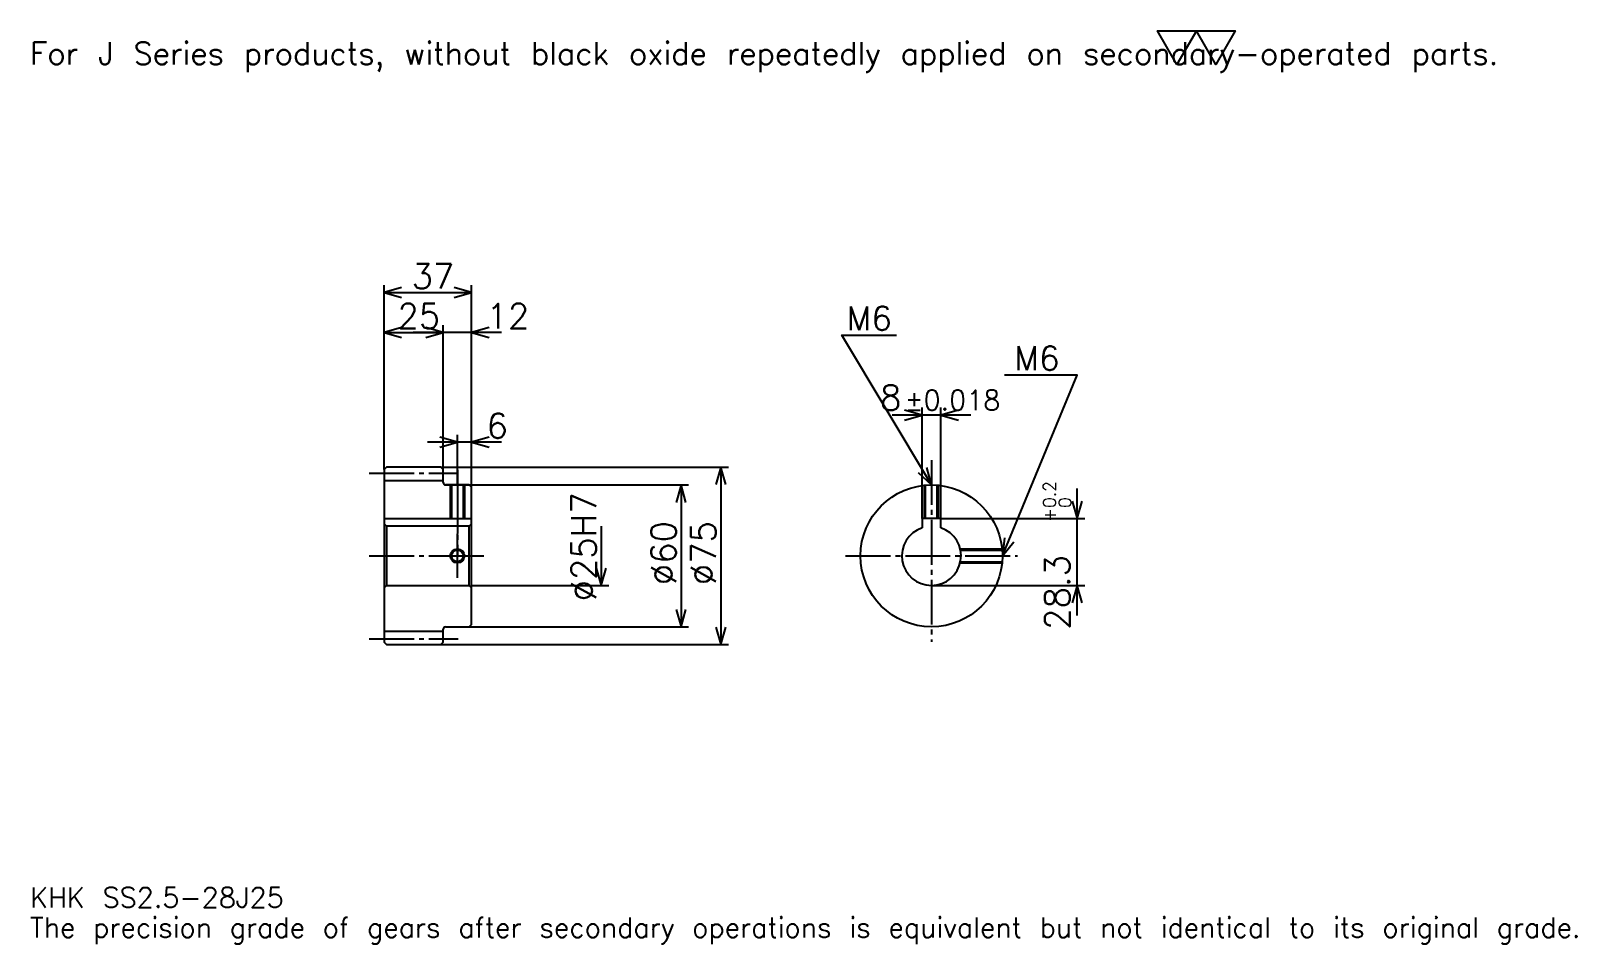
# Model space of a CAD drawing. Extents: x 21 to 675, y 8 to 394.
import ezdxf

# ---------------------------------------------------------------- set-up
doc = ezdxf.new("R2010")
doc.units = 0
doc.linetypes.add('DASHDOT', pattern=[25.304349, 18.978261, -2.108696, 2.108696, -2.108696])
doc.layers.get('0').update_dxf_attribs({"linetype": 'CONTINUOUS'})
doc.layers.add('DASHDOT', color=6, linetype='DASHDOT')
doc.styles.add('KANJI', font='TXT', dxfattribs={"bigfont": 'BIGFONT'})

msp = doc.modelspace()

# ---------------------------------------------------------------- linework, layer by layer
at = {"color": 5}
for p, q in [((170.804337, 209.358688), (170.804337, 286.32608)), ((170.804337, 283.163025), (207.804337, 283.163025)), ((207.804337, 209.358688), (207.804337, 286.32608)), ((195.804337, 209.358688), (195.804337, 269.456512)), ((170.804337, 266.293457), (195.804337, 266.293457)), ((220.456512, 266.293457), (183.152161, 266.293457)), ((418.934753, 231.380432), (385.630432, 231.380432)), ((398.282593, 187.658691), (398.282593, 234.543472)), ((406.282593, 187.658691), (406.282593, 234.543472)), ((201.804337, 209.358688), (201.804337, 223.065216)), ((220.456512, 219.902161), (189.152161, 219.902161)), ((170.804337, 208.358688), (170.804337, 209.358688)), ((194.804337, 209.358688), (207.804337, 209.358688)), ((195.804337, 208.358688), (195.804337, 209.358688)), ((201.804337, 201.858688), (201.804337, 209.358688)), ((201.804337, 201.858688), (201.804337, 209.358688)), ((207.804337, 209.358688), (316.402161, 209.358688)), ((207.804337, 200.858688), (207.804337, 209.358688)), ((313.239136, 209.358688), (313.239136, 134.358688)), ((196.804337, 201.858688), (207.804337, 201.858688)), ((207.804337, 201.858688), (299.532593, 201.858688)), ((296.369568, 201.858688), (296.369568, 141.858688)), ((463.913025, 146.706512), (463.913025, 200.310867)), ((262.630432, 184.358688), (262.630432, 159.358688)), ((406.282593, 187.658691), (467.076111, 187.658691)), ((207.804337, 159.358688), (265.793457, 159.358688)), ((402.282593, 159.358688), (467.076111, 159.358688)), ((196.804337, 141.858688), (207.804337, 141.858688)), ((207.804337, 141.858688), (299.532593, 141.858688)), ((194.804337, 134.358688), (207.804337, 134.358688)), ((207.804337, 134.358688), (316.402161, 134.358688))]:
    msp.add_line(p, q, dxfattribs=at)
at = {"color": 4}
for p, q in [((170.804337, 203.733688), (195.804337, 203.733688)), ((170.804337, 187.658691), (207.804337, 187.658691)), ((171.804337, 184.358688), (171.804337, 159.358688)), ((206.804337, 184.358688), (207.804337, 185.358688)), ((206.804337, 159.358688), (207.804337, 158.358688)), ((170.804337, 139.983688), (195.804337, 139.983688))]:
    msp.add_line(p, q, dxfattribs=at)
at = {"color": 7}
msp.add_lwpolyline([(506.086945, 379.565216), (497.863037, 393.820007), (530.758667, 393.820007), (522.53479, 379.565216), (514.310852, 393.820007), (506.086945, 379.565216)], dxfattribs=at)
at = {"color": 5}
for points in [[(178.184769, 285.271729), (170.804337, 283.163025), (178.184769, 281.054321)], [(200.423904, 281.054321), (207.804337, 283.163025), (200.423904, 285.271729)], [(178.184769, 268.402161), (170.804337, 266.293457), (178.184769, 264.184784)], [(188.423904, 264.184784), (195.804337, 266.293457), (188.423904, 268.402161)], [(188.423904, 264.184784), (195.804337, 266.293457), (188.423904, 268.402161)], [(215.184769, 268.402161), (207.804337, 266.293457), (215.184769, 264.184784)], [(402.282593, 201.858688), (364.32608, 265.119568), (387.521729, 265.119568)], [(432.282593, 171.858688), (463.913025, 248.25), (433.126099, 248.25)], [(390.902161, 229.271729), (398.282593, 231.380432), (390.902161, 233.48912)], [(413.663025, 233.48912), (406.282593, 231.380432), (413.663025, 229.271729)], [(194.423904, 217.793472), (201.804337, 219.902161), (194.423904, 222.010864)], [(215.184769, 222.010864), (207.804337, 219.902161), (215.184769, 217.793472)], [(315.347809, 201.978256), (313.239136, 209.358688), (311.130432, 201.978256)], [(396.677185, 207.102448), (402.282593, 201.858688), (400.293579, 209.272278)], [(298.478241, 194.478256), (296.369568, 201.858688), (294.260864, 194.478256)], [(461.804321, 195.039124), (463.913025, 187.658691), (466.021729, 195.039124)], [(433.157776, 179.484406), (432.282593, 171.858688), (437.054382, 177.870987)], [(260.521729, 166.73912), (262.630432, 159.358688), (264.739136, 166.73912)], [(466.021729, 151.978256), (463.913025, 159.358688), (461.804321, 151.978256)], [(294.260864, 149.23912), (296.369568, 141.858688), (298.478241, 149.23912)], [(311.130432, 141.73912), (313.239136, 134.358688), (315.347809, 141.73912)]]:
    msp.add_lwpolyline(points, dxfattribs=at)
at = {"color": 4}
for points in [[(195.804337, 202.858688), (195.804337, 208.358688), (194.804337, 209.358688), (171.804337, 209.358688), (170.804337, 208.358688), (170.804337, 158.358688)], [(196.804337, 141.858688), (206.804337, 141.858688), (207.804337, 142.858688), (207.804337, 200.858688), (206.804337, 201.858688), (196.804337, 201.858688)], [(198.804337, 201.858688), (198.804337, 187.658691)], [(199.34433, 201.858688), (199.34433, 187.658691)], [(204.264343, 201.858688), (204.264343, 187.658691)], [(204.804337, 201.858688), (204.804337, 187.658691)], [(399.282593, 187.658691), (399.282593, 201.708313)], [(399.822571, 187.658691), (399.822571, 201.75766)], [(404.742615, 187.658691), (404.742615, 201.75766)], [(405.282593, 187.658691), (405.282593, 201.708313)], [(170.804337, 158.358688), (171.804337, 159.358688), (206.804337, 159.358688), (206.804337, 184.358688), (171.804337, 184.358688), (170.804337, 185.358688)], [(406.282593, 183.701401), (406.282593, 187.658691), (398.282593, 187.658691), (398.282593, 183.701401)], [(414.417236, 174.858688), (432.132202, 174.858688)], [(414.538147, 174.318695), (432.18158, 174.318695)], [(414.417236, 168.858688), (432.132202, 168.858688)], [(414.538147, 169.398682), (432.18158, 169.398682)], [(170.804337, 158.358688), (170.804337, 135.358688), (171.804337, 134.358688), (194.804337, 134.358688), (195.804337, 135.358688), (195.804337, 140.858688)]]:
    msp.add_lwpolyline(points, dxfattribs=at)
for centre, radius in [((402.282593, 171.858688), 30), ((201.804337, 171.858688), 2.46)]:
    msp.add_circle(centre, radius, dxfattribs=at)
at = {"color": 7}
msp.add_circle((201.804337, 171.858688), 3, dxfattribs=at)
at = {"color": 4}
for centre, radius, start, end in [((196.804337, 202.858688), 1, 180, 270), ((402.282593, 171.858688), 12.5, 108.662925185, 71.337074815), ((196.804337, 140.858688), 1, 90, 180)]:
    msp.add_arc(centre, radius, start, end, dxfattribs=at)
at = {"layer": 'DASHDOT', "color": 7}
for p, q in [((402.282593, 212.402161), (402.282593, 135.532593)), ((164.478256, 206.858688), (202.130417, 206.858688)), ((201.804337, 201.858688), (201.804337, 171.858688)), ((164.478256, 171.858688), (214.130432, 171.858688)), ((365.956512, 171.858688), (438.608704, 171.858688)), ((164.478256, 136.858688), (202.130417, 136.858688))]:
    msp.add_line(p, q, dxfattribs=at)
for points in [[(201.804337, 208.184784), (201.804337, 181.332596)], [(201.804337, 162.532608), (201.804337, 181.184769)], [(192.478241, 171.858688), (211.130432, 171.858688)]]:
    msp.add_lwpolyline(points, dxfattribs=at)

# ---------------------------------------------------------------- texts
at = {"color": 7, "style": 'KANJI'}
for s, height, p in [('For J Series products, without black oxide repeatedly applied on secondary-operated parts.', 9.48913, (21.086956, 379.565216)), ('37', 10.543478, (182.45108, 284.849976)), ('25', 10.543478, (176.45108, 267.980438)), ('12', 10.543478, (214.130432, 267.980438)), ('M6', 10.12174, (366.434753, 267.228271)), ('M6', 10.12174, (437.343506, 250.358688)), ('8', 10.543478, (380.518768, 233.48912)), ('%%p0.018', 8.434783, (390.955505, 233.48912)), ('6', 10.543478, (214.130432, 221.589127)), ('KHK SS2.5-28J25', 8.434783, (21.086956, 23.195652)), ('The precision grade of gears after secondary operations is equivalent but not identical to its original grade.', 8.434783, (21.086956, 10.543478))]:
    msp.add_text(s, height=height, dxfattribs=at).set_placement(p)
for s, height, p in [('0.2', 5.271739, (454.845642, 192.156143)), ('%%c25H7', 10.543478, (260.521729, 152.616837)), ('+', 5.271739, (454.845642, 186.251801)), ('0', 5.271739, (461.382629, 192.156143)), ('%%c60', 10.543478, (294.260864, 159.470093)), ('%%c75', 10.543478, (311.130432, 159.470093)), ('28.3', 10.543478, (460.75, 140.615448))]:
    msp.add_text(s, height=height, rotation=90, dxfattribs=at).set_placement(p)

doc.saveas('drawing.dxf')
